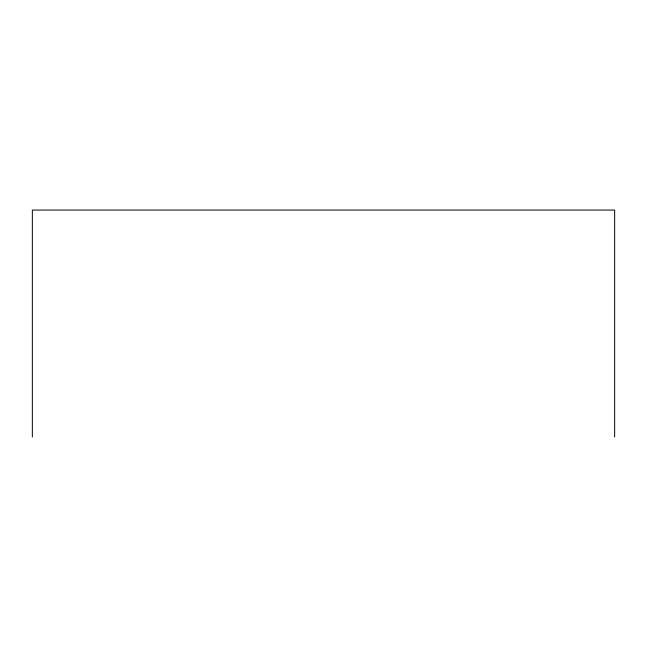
<?xml version="1.0" encoding="UTF-8"?>
<svg xmlns="http://www.w3.org/2000/svg" width="647" height="647" viewBox="0 0 647 647"><rect width="100%" height="100%" fill="white"/><g stroke="black" fill="none" stroke-linecap="round" stroke-linejoin="round"><path stroke-width="0.97" d="M614.65 436.935L614.65 210.065L32.35 210.065L32.35 436.935"/></g></svg>
